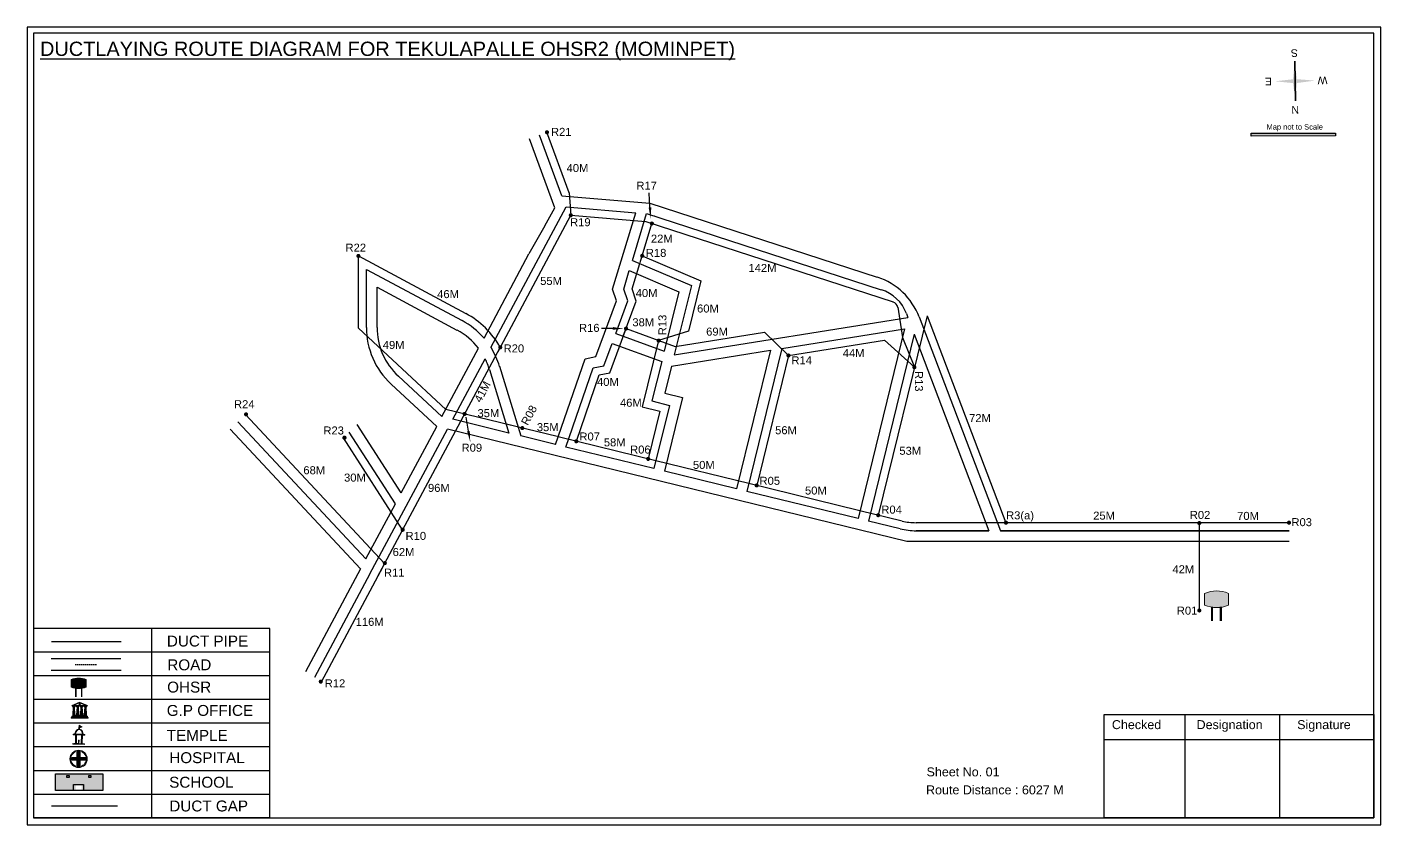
# Model space of a CAD drawing. Header units: inches. Extents: x 1972 to 9977, y 79 to 2755.
# Drawn here: x 4264 to 5278, y 1242 to 1840 of the extents above; entities that cross this region are included whole.
import ezdxf

# ---------------------------------------------------------------- set-up
doc = ezdxf.new("R2010")
doc.units = ezdxf.units.IN
doc.header["$MEASUREMENT"] = 0
doc.linetypes.add('DASHEDX2', pattern=[1.5, 1, -0.5])
for name, color, linetype in [('LANDMARK', 7, 'Continuous'), ('OHT', 7, 'Continuous'), ('pipe', 5, 'Continuous')]:
    doc.layers.add(name, color=color, linetype=linetype)
doc.styles.get("Standard").update_dxf_attribs({"font": 'arial.ttf'})

# ---------------------------------------------------------------- blocks, each defined once
blk = doc.blocks.new('OHT')
at = {"linetype": 'Continuous', "lineweight": 0, "true_color": 0x0ffffc}
blk.add_hatch(color=4, dxfattribs=at).paths.add_polyline_path([(0.012, 1), (0, 1, 0.101323), (-0.4, 0.916), (-0.4, 0.525, 0.194075), (0.399, 0.521), (0.399, 0.921, 0.097877)])
at = {"color": 4, "linetype": 'Continuous', "lineweight": 0, "true_color": 0x0ffffc, "flags": 128}
for points in [[(-0.4, 0.525), (-0.4, 0.916)], [(0.399, 0.521), (0.399, 0.921)]]:
    blk.add_lwpolyline(points, dxfattribs=at)
at = {"color": 4, "linetype": 'Continuous', "lineweight": 0, "true_color": 0x0ffffc, "const_width": 0.075, "flags": 128}
for points in [[(-0.15, 0), (-0.15, 0.475)], [(0.15, 0), (0.15, 0.473)]]:
    blk.add_lwpolyline(points, dxfattribs=at)
at = {"color": 4, "linetype": 'Continuous', "lineweight": 0, "true_color": 0x0ffffc}
for centre, radius, start, end in [((0.006, -0.019), 1.019, 67.3109, 113.4711), ((0.004, 1.513), 1.068, 247.7682, 291.7007)]:
    blk.add_arc(centre, radius, start, end, dxfattribs=at)
blk = doc.blocks.new('Government_Office')
at = {"linetype": 'Continuous', "lineweight": 0, "true_color": 0xff0000}
h = blk.add_hatch(color=1, dxfattribs=at)
h.paths.add_polyline_path([(0.44, 0.72), (0.45, 0.75), (0, 0.93), (-0.45, 0.75), (-0.44, 0.72)])
h.paths.add_polyline_path([(0.355, 0.75), (-0.355, 0.75), (0, 0.9)], flags=16)
h.paths.add_polyline_path([(0, 0.778, -1), (0, 0.872, -1)], flags=0)
h = blk.add_hatch(color=1, dxfattribs=at)
edge = h.paths.add_edge_path()
edge.add_arc((0, 0.825), 0.0467, 90, 270)
edge.add_arc((0, 0.825), 0.0467, 270, 450)
for points in [[(-0.5, 0.05), (0.5, 0.05), (0.5, 0), (-0.5, 0)], [(-0.45, 0.075), (-0.45, 0.12), (0.45, 0.12), (0.45, 0.075)], [(-0.4, 0.14), (-0.4, 0.18), (0.4, 0.18), (0.4, 0.14)]]:
    blk.add_hatch(color=1, dxfattribs=at).paths.add_polyline_path(points)
h = blk.add_hatch(color=1, dxfattribs=at)
edge = h.paths.add_edge_path()
edge.add_line((-0.27, 0.195), (-0.295, 0.675))
edge.add_line((-0.295, 0.675), (-0.29, 0.675))
edge.add_arc((-0.278, 0.688), 0.0176, 225.30401, 441.56588)
edge.add_line((-0.275, 0.705), (-0.395, 0.705))
edge.add_arc((-0.392, 0.688), 0.0176, 98.43412, 314.69599)
edge.add_line((-0.38, 0.675), (-0.375, 0.675))
edge.add_line((-0.375, 0.675), (-0.4, 0.195))
edge.add_line((-0.4, 0.195), (-0.27, 0.195))
h = blk.add_hatch(color=1, dxfattribs=at)
edge = h.paths.add_edge_path()
edge.add_line((-0.047, 0.195), (-0.072, 0.675))
edge.add_line((-0.072, 0.675), (-0.067, 0.675))
edge.add_arc((-0.054, 0.688), 0.0176, 225.30401, 441.56588)
edge.add_line((-0.052, 0.705), (-0.172, 0.705))
edge.add_arc((-0.169, 0.688), 0.0176, 98.43412, 314.69599)
edge.add_line((-0.157, 0.675), (-0.152, 0.675))
edge.add_line((-0.152, 0.675), (-0.177, 0.195))
edge.add_line((-0.177, 0.195), (-0.047, 0.195))
h = blk.add_hatch(color=1, dxfattribs=at)
edge = h.paths.add_edge_path()
edge.add_line((0.177, 0.195), (0.152, 0.675))
edge.add_line((0.152, 0.675), (0.157, 0.675))
edge.add_arc((0.169, 0.688), 0.0176, 225.30401, 441.56588)
edge.add_line((0.172, 0.705), (0.052, 0.705))
edge.add_arc((0.054, 0.688), 0.0176, 98.43412, 314.69599)
edge.add_line((0.067, 0.675), (0.072, 0.675))
edge.add_line((0.072, 0.675), (0.047, 0.195))
edge.add_line((0.047, 0.195), (0.177, 0.195))
h = blk.add_hatch(color=1, dxfattribs=at)
edge = h.paths.add_edge_path()
edge.add_line((0.4, 0.195), (0.375, 0.675))
edge.add_line((0.375, 0.675), (0.38, 0.675))
edge.add_arc((0.392, 0.688), 0.0176, 225.30401, 441.56588)
edge.add_line((0.395, 0.705), (0.275, 0.705))
edge.add_arc((0.278, 0.688), 0.0176, 98.43412, 314.69599)
edge.add_line((0.29, 0.675), (0.295, 0.675))
edge.add_line((0.295, 0.675), (0.27, 0.195))
edge.add_line((0.27, 0.195), (0.4, 0.195))
at = {"color": 1, "linetype": 'Continuous', "lineweight": 0, "true_color": 0xff0000, "flags": 128}
for points in [[(-0.45, 0.75), (-0.44, 0.72), (0.44, 0.72), (0.45, 0.75), (0, 0.93)], [(-0.355, 0.75), (0.355, 0.75), (0, 0.9)], [(-0.5, 0.05), (0.5, 0.05), (0.5, 0), (-0.5, 0)], [(-0.45, 0.075), (-0.45, 0.12), (0.45, 0.12), (0.45, 0.075)], [(-0.4, 0.14), (-0.4, 0.18), (0.4, 0.18), (0.4, 0.14)]]:
    blk.add_lwpolyline(points, close=True, dxfattribs=at)
for points in [[(0, 0.872, 1), (0, 0.778, 1)], [(-0.27, 0.195), (-0.295, 0.675), (-0.29, 0.675, 1.379694), (-0.275, 0.705), (-0.395, 0.705, 1.379694), (-0.38, 0.675), (-0.375, 0.675), (-0.4, 0.195)], [(-0.047, 0.195), (-0.072, 0.675), (-0.067, 0.675, 1.379694), (-0.052, 0.705), (-0.172, 0.705, 1.379694), (-0.157, 0.675), (-0.152, 0.675), (-0.177, 0.195)], [(0.177, 0.195), (0.152, 0.675), (0.157, 0.675, 1.379694), (0.172, 0.705), (0.052, 0.705, 1.379694), (0.067, 0.675), (0.072, 0.675), (0.047, 0.195)], [(0.4, 0.195), (0.375, 0.675), (0.38, 0.675, 1.379694), (0.395, 0.705), (0.275, 0.705, 1.379694), (0.29, 0.675), (0.295, 0.675), (0.27, 0.195)]]:
    blk.add_lwpolyline(points, format="xyb", close=True, dxfattribs=at)
blk = doc.blocks.new('Temple')
at = {"linetype": 'Continuous', "lineweight": 0, "true_color": 0xff0000}
h = blk.add_hatch(color=1, dxfattribs=at)
edge = h.paths.add_edge_path()
edge.add_line((0.175, 0.49), (0.225, 0.49))
edge.add_line((0.225, 0.49), (0.225, 0.497))
edge.add_line((0.225, 0.497), (0.307, 0.497))
edge.add_line((0.307, 0.497), (0.307, 0.533))
edge.add_line((0.307, 0.533), (0.257, 0.533))
edge.add_line((0.257, 0.533), (0.257, 0.54))
edge.add_line((0.257, 0.54), (0.2, 0.54))
edge.add_spline(control_points=[(0.2, 0.54), (0.2, 0.589), (0.19, 0.638), (0.142, 0.743), (0.092, 0.79), (0.027, 0.805), (0.02, 0.806), (0.012, 0.806)], knot_values=[4.712389, 4.712389, 4.712389, 4.712389, 5.278166, 5.278166, 6.117402, 6.117402, 6.223801, 6.223801, 6.223801, 6.223801], degree=3, periodic=0)
edge.add_line((0.012, 0.806), (0.012, 0.79))
edge.add_line((0.012, 0.79), (-0.012, 0.79))
edge.add_line((-0.012, 0.79), (-0.012, 0.806))
edge.add_spline(control_points=[(-0.012, 0.806), (-0.055, 0.802), (-0.096, 0.781), (-0.171, 0.699), (-0.197, 0.628), (-0.2, 0.55), (-0.2, 0.545), (-0.2, 0.54)], knot_values=[6.343965, 6.343965, 6.343965, 6.343965, 6.956638, 6.956638, 7.795874, 7.795874, 7.853982, 7.853982, 7.853982, 7.853982], degree=3, periodic=0)
edge.add_line((-0.2, 0.54), (-0.257, 0.54))
edge.add_line((-0.257, 0.54), (-0.257, 0.533))
edge.add_line((-0.257, 0.533), (-0.307, 0.533))
edge.add_line((-0.307, 0.533), (-0.307, 0.497))
edge.add_line((-0.307, 0.497), (-0.225, 0.497))
edge.add_line((-0.225, 0.497), (-0.225, 0.49))
edge.add_line((-0.225, 0.49), (-0.175, 0.49))
edge.add_line((-0.175, 0.49), (-0.175, 0.07))
edge.add_arc((-0.205, 0.07), 0.03, -90, 0, ccw=False)
edge.add_line((-0.205, 0.04), (-0.257, 0.04))
edge.add_line((-0.257, 0.04), (-0.257, 0.033))
edge.add_line((-0.257, 0.033), (-0.307, 0.033))
edge.add_line((-0.307, 0.033), (-0.307, 0))
edge.add_line((-0.307, 0), (0.307, 0))
edge.add_line((0.307, 0), (0.307, 0.033))
edge.add_line((0.307, 0.033), (0.257, 0.033))
edge.add_line((0.257, 0.033), (0.257, 0.04))
edge.add_line((0.257, 0.04), (0.205, 0.04))
edge.add_arc((0.205, 0.07), 0.03, 180, 270, ccw=False)
edge.add_line((0.175, 0.07), (0.175, 0.49))
h.paths.add_polyline_path([(0.125, 0.07, -0.414214), (0.095, 0.04), (0.05, 0.04), (0.05, 0.033), (-0.05, 0.033), (-0.05, 0.04), (-0.095, 0.04, -0.414214), (-0.125, 0.07), (-0.125, 0.497), (0.125, 0.497)], flags=16)
edge = h.paths.add_edge_path(flags=16)
edge.add_ellipse((0, 0.54), major_axis=(0, 0.242), ratio=0.722808, start_angle=270, end_angle=450, ccw=False)
edge.add_line((0.175, 0.54), (-0.175, 0.54))
h.paths.add_polyline_path([(0.012, 0.23), (0.012, 0.07), (-0.012, 0.07), (-0.012, 0.23)], flags=0)
h = blk.add_hatch(color=1, dxfattribs=at)
edge = h.paths.add_edge_path()
edge.add_line((0.012, 0.857), (0, 0.85))
edge.add_line((0, 0.85), (-0.003, 0.925))
edge.add_line((-0.003, 0.925), (-0.012, 0.925))
edge.add_line((-0.012, 0.925), (-0.012, 0.806))
edge.add_spline(control_points=[(-0.012, 0.806), (-0.004, 0.807), (0.004, 0.807), (0.012, 0.806)], knot_values=[6.223801, 6.223801, 6.223801, 6.223801, 6.343965, 6.343965, 6.343965, 6.343965], degree=3, periodic=0)
edge.add_line((0.012, 0.806), (0.012, 0.857))
h = blk.add_hatch(color=1, dxfattribs=at)
edge = h.paths.add_edge_path()
edge.add_line((0.012, 0.79), (0.012, 0.806))
edge.add_spline(control_points=[(0.012, 0.806), (0.004, 0.807), (-0.004, 0.807), (-0.012, 0.806)], knot_values=[6.223801, 6.223801, 6.223801, 6.223801, 6.343965, 6.343965, 6.343965, 6.343965], degree=3, periodic=0)
edge.add_line((-0.012, 0.806), (-0.012, 0.79))
edge.add_line((-0.012, 0.79), (0.012, 0.79))
at = {"linetype": 'Continuous', "lineweight": 0, "true_color": 0xe66000}
blk.add_hatch(color=32, dxfattribs=at).paths.add_polyline_path([(-0.006, 1), (0.147, 0.931), (0, 0.85)])
at = {"color": 1, "linetype": 'Continuous', "lineweight": 0, "true_color": 0xff0000, "flags": 128}
for points in [[(0.012, 0.925), (-0.012, 0.925), (-0.012, 0.79), (0.012, 0.79)], [(0.012, 0.23), (-0.012, 0.23), (-0.012, 0.07), (0.012, 0.07)]]:
    blk.add_lwpolyline(points, close=True, dxfattribs=at)
at = {"color": 32, "linetype": 'Continuous', "lineweight": 0, "true_color": 0xe66000, "flags": 128}
blk.add_lwpolyline([(-0.006, 1), (0.147, 0.931), (0, 0.85), (-0.006, 1)], dxfattribs=at)
at = {"color": 1, "linetype": 'Continuous', "lineweight": 0, "true_color": 0xff0000, "flags": 128}
blk.add_lwpolyline([(0.2, 0.54), (0.257, 0.54), (0.257, 0.533), (0.307, 0.533), (0.307, 0.497), (0.225, 0.497), (0.225, 0.49), (0.175, 0.49), (0.175, 0.07, 0.414214), (0.205, 0.04), (0.257, 0.04), (0.257, 0.033), (0.307, 0.033), (0.307, 0), (-0.307, 0), (-0.307, 0.033), (-0.257, 0.033), (-0.257, 0.04), (-0.205, 0.04, 0.414214), (-0.175, 0.07), (-0.175, 0.49), (-0.225, 0.49), (-0.225, 0.497), (-0.307, 0.497), (-0.307, 0.533), (-0.257, 0.533), (-0.257, 0.54), (-0.2, 0.54)], format="xyb", dxfattribs=at)
blk.add_lwpolyline([(-0.175, 0.54), (0.175, 0.54)], dxfattribs=at)
blk.add_lwpolyline([(0.125, 0.497), (0.125, 0.07, -0.414214), (0.095, 0.04), (0.05, 0.04), (0.05, 0.033), (-0.05, 0.033), (-0.05, 0.04), (-0.095, 0.04, -0.414214), (-0.125, 0.07), (-0.125, 0.497)], format="xyb", close=True, dxfattribs=at)
at = {"color": 1, "linetype": 'Continuous', "lineweight": 0, "true_color": 0xff0000}
blk.add_ellipse((0, 0.54), major_axis=(0, 0.242), ratio=0.722808, start_param=4.712389, end_param=7.853982, dxfattribs=at)
blk.add_open_spline([(0.2, 0.54), (0.2, 0.589), (0.19, 0.638), (0.142, 0.743), (0.092, 0.79), (-0.023, 0.816), (-0.085, 0.794), (-0.171, 0.699), (-0.197, 0.628), (-0.2, 0.55), (-0.2, 0.545), (-0.2, 0.54)], degree=3, knots=[4.712389, 4.712389, 4.712389, 4.712389, 5.278166, 5.278166, 6.117402, 6.117402, 6.956638, 6.956638, 7.795874, 7.795874, 7.853982, 7.853982, 7.853982, 7.853982], dxfattribs=at)
blk = doc.blocks.new('*U41')
at = {"color": 0, "linetype": 'DASHEDX2', "transparency": 16777216}
blk.add_line((-8.2, 0), (8, 0), dxfattribs=at)
blk = doc.blocks.new('Hospital')
at = {"linetype": 'Continuous', "lineweight": 0, "true_color": 0x000000}
h = blk.add_hatch(color=18, dxfattribs=at)
h.paths.add_polyline_path([(-0.5, 0, 1), (0.5, 0, 1)])
h.paths.add_polyline_path([(0.446, 0, -1), (-0.446, 0, -1)], flags=16)
at = {"linetype": 'Continuous', "true_color": 0xff0000}
blk.add_hatch(color=1, dxfattribs=at).paths.add_polyline_path([(-0.394, 0.08), (-0.08, 0.08), (-0.08, 0.394), (0.08, 0.394), (0.08, 0.08), (0.394, 0.08), (0.394, -0.08), (0.08, -0.08), (0.08, -0.394), (-0.08, -0.394), (-0.08, -0.08), (-0.394, -0.08)])
at = {"color": 1, "linetype": 'Continuous', "true_color": 0xff0000, "flags": 128}
blk.add_lwpolyline([(-0.394, 0.08), (-0.08, 0.08), (-0.08, 0.394), (0.08, 0.394), (0.08, 0.08), (0.394, 0.08), (0.394, -0.08), (0.08, -0.08), (0.08, -0.394), (-0.08, -0.394), (-0.08, -0.08), (-0.394, -0.08)], close=True, dxfattribs=at)
at = {"color": 18, "linetype": 'Continuous', "lineweight": 0, "true_color": 0x000000}
for radius in [0.5, 0.446]:
    blk.add_circle((0, 0), radius, dxfattribs=at)

msp = doc.modelspace()

# ---------------------------------------------------------------- hatches: boundary and pattern name
at = {"ltscale": 0.5}
h = msp.add_hatch(color=5, dxfattribs=at)
h.dxf.hatch_style = 1
h.paths.add_polyline_path([(4654.7, 1761.6, 1), (4651.6, 1761.6, 1)])
at = {"true_color": 0x0093dd}
h = msp.add_hatch(color=142, dxfattribs=at)
h.dxf.hatch_style = 1
h.paths.add_polyline_path([(5180.9, 1760.8), (5180.9, 1758.7), (5244.2, 1758.8), (5244.2, 1760.9)])
at = {"ltscale": 0.5}
h = msp.add_hatch(color=5, dxfattribs=at)
h.dxf.hatch_style = 1
h.paths.add_polyline_path([(4672.6, 1699.4, 1), (4669.5, 1699.4, 1)])
h = msp.add_hatch(color=5, dxfattribs=at)
h.dxf.hatch_style = 1
h.paths.add_polyline_path([(4733.4, 1693.2, 1), (4730.3, 1693.2, 1)])
h = msp.add_hatch(color=5, dxfattribs=at)
h.dxf.hatch_style = 1
h.paths.add_polyline_path([(4513.4, 1668.9, 1), (4510.3, 1668.9, 1)])
h = msp.add_hatch(color=5, dxfattribs=at)
h.dxf.hatch_style = 1
h.paths.add_polyline_path([(4726.1, 1669, 1), (4723, 1669, 1)])
h = msp.add_hatch(color=5, dxfattribs=at)
h.dxf.hatch_style = 1
h.paths.add_polyline_path([(4714, 1614.5, 1), (4710.9, 1614.5, 1)])
h = msp.add_hatch(color=5, dxfattribs=at)
h.dxf.hatch_style = 1
h.paths.add_polyline_path([(4738.4, 1605.5, 1), (4735.3, 1605.5, 1)])
h = msp.add_hatch(color=5, dxfattribs=at)
h.dxf.hatch_style = 1
h.paths.add_polyline_path([(4619.7, 1600.4, 1), (4616.6, 1600.4, 1)])
h = msp.add_hatch(color=5, dxfattribs=at)
h.dxf.hatch_style = 1
h.paths.add_polyline_path([(4835.7, 1594.3, 1), (4832.6, 1594.3, 1)])
h = msp.add_hatch(color=5, dxfattribs=at)
h.dxf.hatch_style = 1
h.paths.add_polyline_path([(4930.1, 1585.5, 1), (4927, 1585.5, 1)])
h = msp.add_hatch(color=5, dxfattribs=at)
h.dxf.hatch_style = 1
h.paths.add_polyline_path([(4429.2, 1550.2, 1), (4426.1, 1550.2, 1)])
h = msp.add_hatch(color=5, dxfattribs=at)
h.dxf.hatch_style = 1
h.paths.add_polyline_path([(4593, 1550.5, 1), (4589.9, 1550.5, 1)])
h = msp.add_hatch(color=5, dxfattribs=at)
h.dxf.hatch_style = 1
h.paths.add_polyline_path([(4503, 1532.7, 1), (4499.8, 1532.7, 1)])
h = msp.add_hatch(color=5, dxfattribs=at)
h.dxf.hatch_style = 1
h.paths.add_polyline_path([(4636.2, 1539.9, 1), (4633.1, 1539.9, 1)])
h = msp.add_hatch(color=5, dxfattribs=at)
h.dxf.hatch_style = 1
h.paths.add_polyline_path([(4676.7, 1530, 1), (4673.6, 1530, 1)])
h = msp.add_hatch(color=5, dxfattribs=at)
h.dxf.hatch_style = 1
h.paths.add_polyline_path([(4730.6, 1516.8, 1), (4727.5, 1516.8, 1)])
h = msp.add_hatch(color=5, dxfattribs=at)
h.dxf.hatch_style = 1
h.paths.add_polyline_path([(4811.9, 1496.9, 1), (4808.8, 1496.9, 1)])
h = msp.add_hatch(color=5, dxfattribs=at)
h.dxf.hatch_style = 1
h.paths.add_polyline_path([(4903, 1474.6, 1), (4899.9, 1474.6, 1)])
h = msp.add_hatch(color=5, dxfattribs=at)
h.dxf.hatch_style = 1
h.paths.add_polyline_path([(4546.6, 1463.7, 1), (4543.4, 1463.7, 1)])
h = msp.add_hatch(color=5, dxfattribs=at)
h.dxf.hatch_style = 1
h.paths.add_polyline_path([(4998.8, 1469, 1), (4995.6, 1469, 1)])
h = msp.add_hatch(color=5, dxfattribs=at)
h.dxf.hatch_style = 1
h.paths.add_polyline_path([(5143.7, 1468.7, 1), (5140.6, 1468.7, 1)])
h = msp.add_hatch(color=5, dxfattribs=at)
h.dxf.hatch_style = 1
h.paths.add_polyline_path([(5210.9, 1469, 1), (5207.8, 1469, 1)])
h = msp.add_hatch(color=5, dxfattribs=at)
h.dxf.hatch_style = 1
h.paths.add_polyline_path([(4533.2, 1438.7, 1), (4530.1, 1438.7, 1)])
h = msp.add_hatch(color=5, dxfattribs=at)
h.dxf.hatch_style = 1
h.paths.add_polyline_path([(5143.7, 1403.2, 1), (5140.6, 1403.2, 1)])
h = msp.add_hatch(color=5, dxfattribs=at)
h.dxf.hatch_style = 1
h.paths.add_polyline_path([(4485.2, 1349.9, 1), (4482.1, 1349.9, 1)])
at = {"true_color": 0xc8c92d}
h = msp.add_hatch(color=52, dxfattribs=at)
h.dxf.hatch_style = 1
h.paths.add_polyline_path([(4292, 1280.9), (4284.9, 1280.9), (4284.9, 1268.3), (4292, 1268.3)])
h.paths.add_polyline_path([(4320.3, 1280.9), (4313.3, 1280.9), (4313.3, 1268.3), (4320.3, 1268.3)])
at = {"true_color": 0x293189}
h = msp.add_hatch(color=177, dxfattribs=at)
h.dxf.hatch_style = 1
h.paths.add_polyline_path([(4313.3, 1280.9), (4292, 1280.9), (4292, 1268.3), (4300, 1268.3), (4300, 1272.4), (4304.3, 1272.4), (4304.3, 1268.3), (4313.3, 1268.3)])
h.paths.add_polyline_path([(4295, 1278.1), (4293.4, 1278.1), (4293.4, 1279.5), (4295, 1279.5)], flags=16)
h.paths.add_polyline_path([(4309.7, 1278.1), (4309.7, 1279.5), (4311.2, 1279.5), (4311.2, 1278.1)], flags=16)

# ---------------------------------------------------------------- linework, layer by layer
for p, q in [((5213.7, 1815), (5214.2, 1785.1)), ((5214.2, 1785.1), (5213.7, 1815)), ((5213.7, 1815), (5214.2, 1785.1)), ((5213.9, 1800.1), (5213.7, 1815)), ((4659.1, 1704.9), (4640, 1756.7)), ((4664.3, 1714), (4647.5, 1759.5)), ((4730.4, 1705.3), (4729.9, 1716.1)), ((4611.2, 1600.3), (4667.6, 1705.7)), ((4651.5, 1691.4), (4659.1, 1704.9)), ((4664.3, 1714), (4730.2, 1708.5)), ((4667.6, 1705.7), (4719.7, 1701.3)), ((4730.2, 1708.5), (4900.8, 1653)), ((4702.3, 1644), (4719.7, 1701.3)), ((4717.2, 1665.6), (4727.9, 1700.8)), ((4727.9, 1700.8), (4903.8, 1643.6)), ((4651.5, 1691.4), (4639.7, 1670.5)), ((4606, 1607.4), (4639.7, 1670.5)), ((4717.2, 1665.6), (4761.5, 1646.8)), ((4517.8, 1615.4), (4517.8, 1658.8)), ((4517.8, 1658.8), (4589.5, 1620.5)), ((4710.7, 1644.1), (4714.9, 1657.9)), ((4714.9, 1657.9), (4752.1, 1642.1)), ((4525.8, 1615.4), (4525.8, 1645.5)), ((4525.8, 1645.5), (4585.7, 1613.4)), ((4705.2, 1635.3), (4702.3, 1644)), ((4713.7, 1635.2), (4710.7, 1644.1)), ((4761.5, 1646.8), (4748.6, 1594.8)), ((4689.9, 1593.6), (4705.2, 1635.3)), ((4704.8, 1610.9), (4713.7, 1635.2)), ((4752.1, 1642.1), (4741.1, 1597.6)), ((4922.6, 1625.7), (4923.7, 1622.7)), ((4702.6, 1614.6), (4694.1, 1614.6)), ((4748.6, 1594.8), (4923.7, 1622.7)), ((4829.3, 1599.6), (4921.2, 1614.2)), ((4921.2, 1614.2), (4886.4, 1472.1)), ((4932.1, 1623.2), (4993.1, 1463)), ((4695.9, 1586.6), (4702, 1603.4)), ((4702, 1603.4), (4739.2, 1589.8)), ((4704.8, 1610.9), (4741.1, 1597.6)), ((4928.5, 1610.3), (4894.2, 1470.2)), ((4928.5, 1610.3), (4984.5, 1463)), ((4574.5, 1548.5), (4601.9, 1599.7)), ((4681.7, 1591.9), (4689.9, 1593.6)), ((4746.6, 1586.4), (4820.7, 1598.2)), ((4820.7, 1598.2), (4795.3, 1494.4)), ((4829.3, 1599.6), (4803.1, 1492.5)), ((4582.5, 1546.5), (4606.8, 1591.9)), ((4610, 1583.9), (4624.5, 1536.2)), ((4617.7, 1586.2), (4633.5, 1534)), ((4659.5, 1527.7), (4681.7, 1591.9)), ((4667.3, 1525.7), (4687.8, 1585)), ((4687.8, 1585), (4695.9, 1586.6)), ((4739.2, 1589.8), (4731.8, 1560.2)), ((4746.6, 1586.4), (4741.5, 1566)), ((4570.6, 1541.2), (4536.4, 1572.9)), ((4574.5, 1548.5), (4541.8, 1578.8)), ((4754.7, 1562.8), (4741.2, 1507.7)), ((4741.5, 1566), (4754.7, 1562.8)), ((4731.8, 1560.2), (4745, 1556.9)), ((4745, 1556.9), (4733.4, 1509.6)), ((4517.4, 1441.8), (4421.4, 1544.6)), ((4543.9, 1491.3), (4510.8, 1542.7)), ((4624.5, 1536.2), (4582.5, 1546.5)), ((4594.3, 1537.5), (4592.5, 1548.2)), ((4513.4, 1434.4), (4415.6, 1539.1)), ((4539.6, 1483.2), (4505, 1536.9)), ((4520.5, 1430.6), (4578.6, 1539.2)), ((4543.9, 1491.3), (4570.6, 1541.2)), ((4922.8, 1455), (4578.6, 1539.2)), ((4659.5, 1527.7), (4633.5, 1534)), ((4733.4, 1509.6), (4667.3, 1525.7)), ((4795.3, 1494.4), (4741.2, 1507.7)), ((4886.4, 1472.1), (4803.1, 1492.5)), ((4517.4, 1441.8), (4539.6, 1483.2)), ((4917.9, 1464.4), (4894.2, 1470.2)), ((4929.8, 1463), (4984.5, 1463)), ((4984.5, 1463), (4929.8, 1463)), ((4993.1, 1463), (5209.4, 1463)), ((5209.4, 1463), (4993.1, 1463)), ((5209.4, 1455), (4922.8, 1455)), ((4513.4, 1434.4), (4472.2, 1357.3)), ((4520.5, 1430.6), (4478.9, 1352.9)), ((4268.2, 1389.7), (4268.2, 1249.2)), ((4356.8, 1389.7), (4356.8, 1247.9)), ((4445.5, 1372), (4268.2, 1372)), ((4281.5, 1367.1), (4333.8, 1367.1)), ((4445.5, 1354.2), (4268.2, 1354.2)), ((4281.5, 1358.5), (4334.1, 1358.5)), ((4445.5, 1336.5), (4268.2, 1336.5)), ((4445.5, 1318.8), (4268.2, 1318.8)), ((4445.5, 1301), (4268.2, 1301)), ((4268.2, 1283.3), (4445.5, 1283.3)), ((4268.2, 1265.6), (4445.5, 1265.6)), ((4268.2, 1249.2), (4268.2, 1247.9)), ((4268.2, 1249), (4268.2, 1247.9)), ((4445.5, 1247.9), (4268.2, 1247.9))]:
    msp.add_line(p, q)
at = {"color": 1}
msp.add_line((5214.2, 1785.1), (5213.9, 1800.1), dxfattribs=at)
at = {"color": 5}
for p, q in [((4759.2, 1612.5), (4736.9, 1605.5)), ((4906.2, 1605.8), (4928.6, 1585.5)), ((4531.5, 1438.5), (4427.3, 1550.1)), ((5142.1, 1469), (5142.1, 1403.1))]:
    msp.add_line(p, q, dxfattribs=at)
at = {"color": 242, "true_color": 0xcd2027}
for p, q in [((5131.2, 1325.2), (5131.2, 1247.8)), ((5202.2, 1325.2), (5202.2, 1247.8)), ((5070.9, 1306.4), (5272.9, 1306.4))]:
    msp.add_line(p, q, dxfattribs=at)
for points in [[(4263.5, 1840.4), (4263.5, 1242.5), (5278.3, 1242.5), (5278.3, 1840.4)], [(4268.2, 1835.8), (4268.2, 1247.9), (5272.9, 1247.9), (5272.9, 1835.8)], [(4320.4, 1280.9), (4320.4, 1268.3), (4284.9, 1268.3), (4284.9, 1280.9)], [(4295, 1279.5), (4295, 1278.1), (4293.4, 1278.1), (4293.4, 1279.5)], [(4309.7, 1278.1), (4309.7, 1279.5), (4311.2, 1279.5), (4311.2, 1278.1)]]:
    msp.add_lwpolyline(points, close=True)
at = {"color": 142, "true_color": 0x0093dd}
msp.add_lwpolyline([(5244.2, 1758.8), (5180.9, 1758.7), (5180.9, 1760.8), (5244.2, 1760.9), (5244.2, 1758.8)], dxfattribs=at)
for points in [[(4445.5, 1247.9), (4445.5, 1389.7), (4268.2, 1389.7)], [(4298.4, 1268.3), (4298.4, 1272.9), (4305.9, 1272.9), (4305.9, 1268.3)]]:
    msp.add_lwpolyline(points)
at = {"color": 242, "true_color": 0xcd2027}
msp.add_lwpolyline([(5272.9, 1247.8), (5070.9, 1247.8), (5070.9, 1325.2), (5272.9, 1325.2)], close=True, dxfattribs=at)
for centre, radius, start, end in [((4885.4, 1605.4), 50, 20.829, 71.9822), ((4894.6, 1615.1), 30, 20.829, 71.9822), ((4575.8, 1615.4), 58, 180, 227.1355), ((4575.8, 1615.4), 50, 180, 227.1355), ((4562.2, 1569.3), 58, 40.9665, 61.8591), ((4562.2, 1569.3), 50, 37.4231, 61.8591), ((4562.2, 1569.3), 58, 16.9117, 32.2191), ((4562.2, 1569.3), 50, 16.9117, 26.8521), ((4929.8, 1513), 50, 256.2465, 270)]:
    msp.add_arc(centre, radius, start, end)
for points in [[(5215.4, 1800.1), (5212.2, 1800), (5213.7, 1815)], [(5215.4, 1800.1), (5212.2, 1800), (5213.7, 1815)], [(5213.9, 1801.5), (5213.9, 1798.3), (5198.9, 1799.8)], [(5213.9, 1801.5), (5213.9, 1798.3), (5198.9, 1799.8)], [(5213.9, 1801.5), (5213.9, 1798.3), (5228.9, 1800.3)], [(5213.9, 1801.5), (5213.9, 1798.3), (5228.9, 1800.3)], [(4731.4, 1705.3), (4729.4, 1705.2), (4730.8, 1697.1)], [(4702.6, 1615.6), (4702.5, 1613.6), (4710.8, 1614.4)], [(4595.3, 1537.7), (4593.3, 1537.4), (4595.7, 1529.4)]]:
    msp.add_solid(points)
at = {"color": 1}
msp.add_solid([(5215.4, 1800.1), (5212.2, 1800), (5214.2, 1785.1)], dxfattribs=at)
msp.add_solid([(5215.4, 1800.1), (5212.2, 1800), (5214.2, 1785.1)], dxfattribs=at)
at = {"layer": 'OHT', "color": 5}
msp.add_line((4281.7, 1380), (4334, 1380), dxfattribs=at)
at = {"layer": 'OHT', "color": 1}
msp.add_line((4281.7, 1256.7), (4331.4, 1256.7), dxfattribs=at)
at = {"layer": 'pipe'}
for p, q in [((4669.9, 1716.1), (4653.1, 1761.6)), ((4669.9, 1716.1), (4671.1, 1699.4)), ((4616.5, 1597.4), (4671.1, 1699.4)), ((4671.1, 1699.4), (4727.4, 1694.7)), ((4733.6, 1699), (4733.6, 1699.1)), ((4723, 1663.9), (4731.9, 1693.2)), ((4727.4, 1694.7), (4912.7, 1634.4)), ((4511.8, 1614.8), (4511.8, 1668.9)), ((4511.8, 1668.9), (4592.3, 1625.8)), ((4724.5, 1669), (4768.6, 1650.3)), ((4717, 1644.2), (4722.8, 1663.3)), ((4720, 1635.1), (4717, 1644.2)), ((4768.6, 1650.3), (4759.2, 1612.5)), ((4710.4, 1608.8), (4720, 1635.1)), ((4938.1, 1624.1), (4901.4, 1474.6)), ((4916.1, 1630.4), (4919.6, 1607.9)), ((4938.1, 1624.1), (4997.2, 1469)), ((4577.4, 1553.9), (4511.8, 1614.8)), ((4700.4, 1581.4), (4712.5, 1614.5)), ((4712.5, 1614.5), (4749.2, 1601)), ((4736.9, 1605.5), (4724.6, 1555.8)), ((4749.2, 1601), (4816.3, 1611.7)), ((4834.2, 1594.3), (4816.3, 1611.7)), ((4919.6, 1607.9), (4928.6, 1585.5)), ((4588.5, 1545), (4618.1, 1600.4)), ((4834.2, 1594.3), (4810.4, 1496.9)), ((4675.2, 1530), (4692.4, 1579.8)), ((4692.4, 1579.8), (4700.4, 1581.4)), ((4625.9, 1542.1), (4577.4, 1553.9)), ((4724.6, 1555.8), (4737.8, 1552.5)), ((4525.8, 1427.8), (4588.5, 1545)), ((4660.9, 1533.5), (4622.5, 1542.9)), ((4737.8, 1552.5), (4729, 1516.8)), ((4545, 1463.7), (4500.7, 1532.5)), ((4734.9, 1515.4), (4661.5, 1533.4)), ((4804.5, 1498.3), (4734.9, 1515.4)), ((4887.8, 1478), (4804.5, 1498.3)), ((4919.4, 1470.2), (4887.8, 1478)), ((4984.5, 1469), (4929.8, 1469)), ((5209.4, 1469), (4982.2, 1469)), ((4530.2, 1436), (4483.9, 1349.5))]:
    msp.add_line(p, q, dxfattribs=at)
at = {"layer": 'pipe', "color": 5}
msp.add_line((4834.2, 1594.3), (4906.2, 1605.8), dxfattribs=at)
at = {"layer": 'pipe'}
for centre, radius, start, end in [((4911.2, 1629.6), 5, 8.8347, 71.9822), ((4562.2, 1569.3), 64, 29.0437, 61.8591), ((4929.8, 1513), 44, 256.2465, 270)]:
    msp.add_arc(centre, radius, start, end, dxfattribs=at)

# ---------------------------------------------------------------- block references
at = {"linetype": 'DASHEDX2'}
msp.add_blockref('*U41', (4307.7, 1362.8), dxfattribs=at)
at = {"layer": 'LANDMARK'}
for name, p, xscale, yscale, zscale in [('Government_Office', (4302.9, 1322.4), 12.90610841501734, 12.90610841501734, 12.90610841501734), ('Hospital', (4302.1, 1292), 13.01620096447313, 13.01620096447313, 13.01620096447313)]:
    msp.add_blockref(name, p, dxfattribs=dict(at, xscale=xscale, yscale=yscale, zscale=zscale))
at = {"layer": 'LANDMARK', "xscale": 14.39195890731427, "yscale": 14.39195890731427, "zscale": 14.39195890731427, "rotation": 358.3713438591284}
msp.add_blockref('Temple', (4302.2, 1302.8), dxfattribs=at)
at = {"layer": 'OHT'}
for p, xscale, yscale, zscale in [((5155, 1395.4), 22.41341502807723, 22.41341502807723, 22.41341502807723), ((4302.2, 1338.4), 14.19516285111558, 14.19516285111558, 14.19516285111558)]:
    msp.add_blockref('OHT', p, dxfattribs=dict(at, xscale=xscale, yscale=yscale, zscale=zscale))

# ---------------------------------------------------------------- texts
at = {"color": 242, "true_color": 0xcd2027}
msp.add_text('%%UDUCTLAYING ROUTE DIAGRAM FOR TEKULAPALLE OHSR2 (MOMINPET)', height=10.688, dxfattribs=at).set_placement((4273.2, 1818.8))
for s, height, rotation, p in [('S', 5.65, 181.0063, (5216, 1823.8)), ('E', 5.65, 181.0063, (5196.5, 1802.5)), ('W', 5.65, 181.0063, (5238.2, 1803.3)), ('N', 5.65, 181.0063, (5216.8, 1781.3)), ('R13', 6, 90, (4742.7, 1609.5)), ('41M', 6, 62.0262, (4603.6, 1558.5)), ('R13', 6, 270, (4929, 1582.7)), ('R08', 6, 61.3895, (4638.7, 1541.4))]:
    msp.add_text(s, height=height, rotation=rotation).set_placement(p)
for s, height, p in [('Map not to Scale', 4.038, (5192.5, 1763.6)), ('R21', 6, (4656.2, 1758.9)), ('40M', 6, (4667.9, 1731.8)), ('R17', 6, (4720.2, 1718.6)), ('R19', 6, (4670.5, 1691.2)), ('22M', 6, (4731.1, 1678.9)), ('R22', 6, (4502.2, 1672.1)), ('R18', 6, (4727.3, 1668.2)), ('142M', 6, (4804.2, 1656.9)), ('55M', 6, (4648.1, 1647.2)), ('40M', 6, (4719.7, 1638.1)), ('46M', 6, (4570.9, 1637.3)), ('60M', 6, (4765.7, 1626.5)), ('R16', 6, (4677.2, 1612)), ('38M', 6, (4717.2, 1616.2)), ('69M', 6, (4772.5, 1609.2)), ('49M', 6, (4530.1, 1599.2)), ('R20', 6, (4620.7, 1596.6)), ('R14', 6, (4836.4, 1587.7)), ('44M', 6, (4874.9, 1593.1)), ('40M', 6, (4690.7, 1571.5)), ('R24', 6, (4418.6, 1554.8)), ('35M', 6, (4601.1, 1548.1)), ('46M', 6, (4707.9, 1555.9)), ('35M', 6, (4645.6, 1537.6)), ('72M', 6, (4969.6, 1544.4)), ('R23', 6, (4485.6, 1535.1)), ('R07', 6, (4677.5, 1530.6)), ('58M', 6, (4695.8, 1526.2)), ('56M', 6, (4824.2, 1535.3)), ('R09', 6, (4589.2, 1522.2)), ('R06', 6, (4715.5, 1520.8)), ('53M', 6, (4917.3, 1519.9)), ('50M', 6, (4762.6, 1509.3)), ('68M', 6, (4470.6, 1505.3)), ('30M', 6, (4501.1, 1499.8)), ('R05', 6, (4812.5, 1497.4)), ('96M', 6, (4564, 1492.1)), ('50M', 6, (4846.6, 1490.1)), ('R04', 6, (4903.8, 1475.8)), ('R3(a)', 6, (4997.3, 1471.5)), ('25M', 6, (5062.6, 1471.3)), ('R02', 6, (5135, 1471.8)), ('70M', 6, (5170.5, 1471.1)), ('R03', 6, (5211.2, 1466.4)), ('R10', 6, (4547.2, 1456.1)), ('62M', 6, (4537.5, 1444)), ('R11', 6, (4531, 1428.6)), ('42M', 6, (5122, 1431.1)), ('R01', 6, (5125.3, 1400.1)), ('116M', 6, (4509.8, 1391.7)), ('DUCT PIPE', 8.18, (4368.3, 1376.2)), ('ROAD ', 8.18, (4368.6, 1358.4)), ('OHSR', 8.18, (4368.5, 1341.7)), ('R12', 6, (4486.6, 1345.6)), ('G.P OFFICE', 8.18, (4368.2, 1324.2)), ('Checked', 6.71, (5076.6, 1314.3)), ('Designation', 6.71, (5140.1, 1314.3)), ('Signature', 6.71, (5215.5, 1314.3)), ('TEMPLE', 8.18, (4368.2, 1305.5)), ('HOSPITAL', 8.18, (4370.1, 1288.8)), ('SCHOOL', 8.18, (4370, 1270.4)), ('Sheet No. 01', 6.71, (4937.7, 1278.9)), ('Route Distance : 6027 M', 6.71, (4937.3, 1265.4)), ('DUCT GAP', 8.18, (4370.1, 1252.6))]:
    msp.add_text(s, height=height).set_placement(p)

doc.saveas('drawing.dxf')
